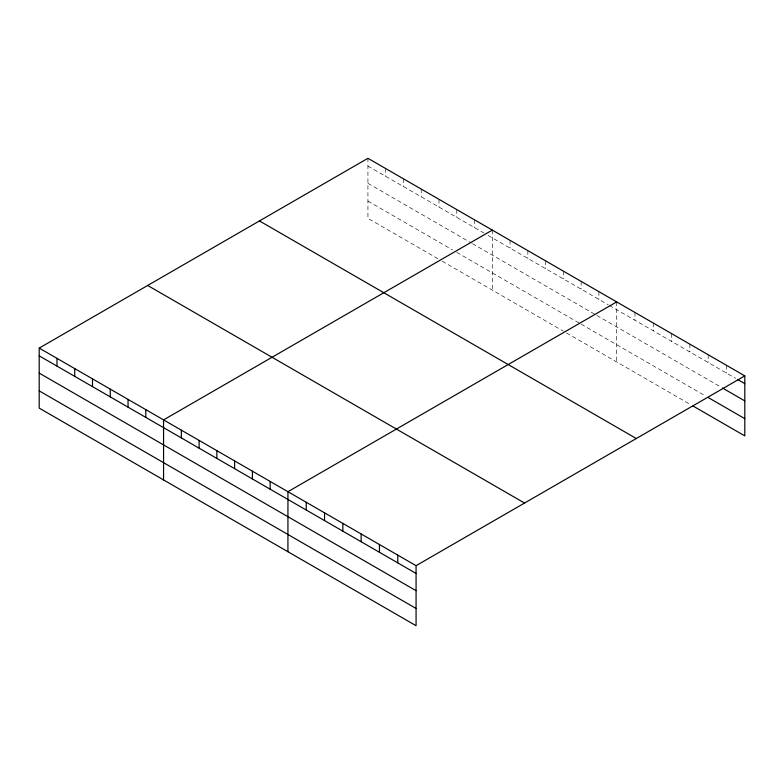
<?xml version="1.0" encoding="UTF-8"?>
<svg xmlns="http://www.w3.org/2000/svg" width="784" height="784" viewBox="0 0 784 784"><rect width="100%" height="100%" fill="white"/><g stroke="black" fill="none" stroke-linecap="round" stroke-linejoin="round"><path stroke-width="0.59" stroke-dasharray="3.92 2.94" d="M367.931 166.061L483.944 233.034M488.118 235.455L608.306 304.839M609.354 305.446L735.647 378.358M367.931 183.309L471.4 243.04M472.448 243.648L595.762 314.845M596.81 315.452L721.407 387.384M367.931 201.076L452.584 249.949M456.768 252.36L580.091 323.567M581.13 324.164L705.139 395.763M437.952 258.749L367.931 218.324L367.931 158.299M442.137 261.16L563.363 331.152M566.499 332.965L689.881 404.201M726.494 365.315L726.494 373.076M708.187 354.75L708.187 362.512M689.881 344.176L689.881 351.938M671.584 333.612L671.584 341.373M653.278 323.047L653.278 330.799M634.971 312.473L634.971 320.235M616.665 301.909L616.665 361.924M598.898 291.648L598.898 299.41M581.13 281.387L581.13 289.149M563.363 271.137L563.363 278.898M545.595 260.876L545.595 268.638M527.838 250.615L527.838 258.377M510.07 240.365L510.07 248.126M492.303 230.104L492.303 290.119M474.536 219.843L474.536 227.605M456.768 209.593L456.768 217.354M439.001 199.332L439.001 207.094M421.233 189.071L421.233 196.833M403.466 178.821L403.466 186.582M385.699 168.56L385.699 176.322"/><path stroke-width="1.18" d="M416.069 590.685L416.069 565.676L39.2 348.096L39.2 408.121L416.069 625.701L416.069 590.685L39.2 373.106M692.938 405.955L744.8 435.904L744.8 375.879L367.931 158.299L39.2 348.096M492.303 230.104L163.562 419.901L163.562 479.916M616.665 301.909L287.934 491.695L287.934 551.72M416.069 565.676L744.8 375.879M737.685 379.534L744.8 383.641M722.427 387.972L744.8 400.889M708.187 397.517L744.8 418.656M259.455 220.931L636.314 438.521M147.686 285.464L524.545 503.044M39.2 355.858L416.069 573.437M39.2 390.873L416.069 608.453M397.762 555.111L397.762 562.873M379.456 544.537L379.456 552.299M361.15 533.973L361.15 541.734M342.843 523.408L342.843 531.17M324.537 512.834L324.537 520.596M306.24 502.27L306.24 510.031M270.166 481.445L270.166 489.206M252.399 471.184L252.399 478.946M234.632 460.923L234.632 468.685M216.864 450.673L216.864 458.434M199.097 440.412L199.097 448.174M181.329 430.151L181.329 437.913M145.795 409.64L145.795 417.402M128.037 399.379L128.037 407.141M110.27 389.129L110.27 396.89M92.502 378.868L92.502 386.63M74.735 368.607L74.735 376.369M56.967 358.357L56.967 366.118"/></g></svg>
